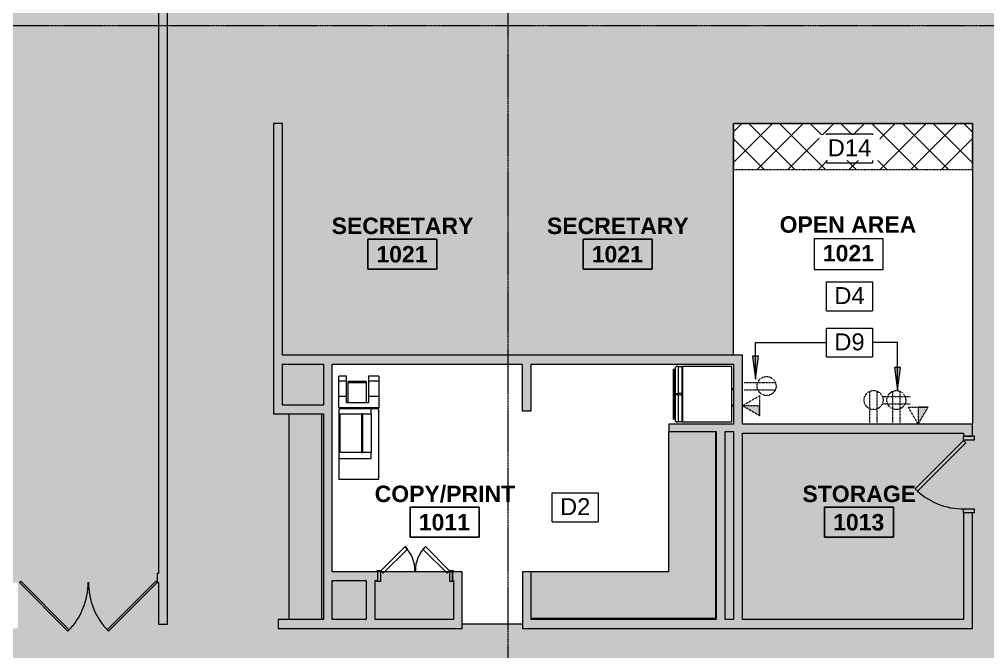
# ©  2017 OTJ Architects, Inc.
# Model space of a CAD drawing. Header units: inches. Extents: x -203 to 2791, y -968 to 768.
# Drawn here: x 1000 to 1505, y 68 to 398 of the extents above; entities that cross this region are included whole.
import ezdxf

# ---------------------------------------------------------------- set-up
doc = ezdxf.new("R2010")
doc.units = ezdxf.units.IN
doc.header["$MEASUREMENT"] = 0
doc.linetypes.add('Demolished', pattern=[0.1875, 0.125, -0.0625])
doc.linetypes.add('Grid Line 1_2_', pattern=[0.875, 0.5, -0.125, 0.125, -0.125])
for name, color, linetype, lineweight in [('A-ANNO-KEYN', 231, 'Continuous', 9), ('A-ANNO-NOTE', 131, 'Continuous', 13), ('A-AREA-IDEN', 2, 'Continuous', 9), ('A-DETL-GENF', 92, 'Continuous', 9), ('A-DETL-THIN', 151, 'Continuous', 9), ('A-DOOR', 31, 'Continuous', 13), ('A-DOOR-FRAM', 31, 'Continuous', 20), ('A-WALL', 113, 'Continuous', 13), ('A-WALL-PATT', 111, 'Continuous', 13), ('G-ANNO-TEXT', 231, 'Continuous', 9), ('I-WALL', 2, 'Continuous', 13), ('Q-CASE', 31, 'Continuous', 13), ('Q-SPCQ', 91, 'Continuous', 13), ('S-GRID', 1, 'Continuous', 9)]:
    doc.layers.add(name, color=color, linetype=linetype, lineweight=lineweight)
doc.styles.add('Arial', font='arial.ttf', dxfattribs={"height": 8.851796})
doc.styles.add('Swis721 Lt BT_B', font='', dxfattribs={"height": 8.583975})
doc.styles.get('Swis721 Lt BT_B').set_extended_font_data('Swis721 Lt BT', bold=True)

# ---------------------------------------------------------------- blocks, each defined once
blk = doc.blocks.new('Single Flush - OTJ_SOLIDFLUSH_ALUM-5493998-Level 10 Demo')
at = {"layer": 'A-DOOR', "color": 8, "lineweight": 20}
for p, q in [((-7.42, 27.64), (-8.65, 26.4)), ((-8.65, 26.4), (16.67, 1.08)), ((17.91, 2.31), (-7.42, 27.64)), ((16.67, 1.08), (17.91, 2.31))]:
    blk.add_line(p, q, dxfattribs=at)
at = {"layer": 'A-DOOR', "color": 55, "lineweight": 9}
blk.add_arc((17.91, 2.31), 35.81, 135, 180.5, dxfattribs=at)
at = {"layer": 'A-DOOR-FRAM', "color": 8}
for p, q in [((-20, -3.44), (-20, 2.31)), ((-20, 2.31), (-18, 2.31)), ((-18, -3.44), (-18, 2.31)), ((18, -3.44), (18, 2.31)), ((18, 2.31), (20, 2.31)), ((20, -3.44), (20, 2.31)), ((-20, -3.44), (-18, -3.44)), ((18, -3.44), (20, -3.44))]:
    blk.add_line(p, q, dxfattribs=at)
blk = doc.blocks.new('Double Flush - Int-F-WDMF-36_ x 84_-5495125-Level 10 Demo')
at = {"layer": 'A-DOOR', "color": 8, "lineweight": 20}
for p, q in [((-16.67, -1.58), (-17.91, -2.81)), ((-17.91, -2.81), (-5.31, -15.41)), ((-4.07, -14.17), (-16.67, -1.58)), ((4.07, -14.17), (16.67, -1.58)), ((17.91, -2.81), (5.31, -15.41)), ((16.67, -1.58), (17.91, -2.81)), ((-5.31, -15.41), (-4.07, -14.17)), ((5.31, -15.41), (4.07, -14.17))]:
    blk.add_line(p, q, dxfattribs=at)
at = {"layer": 'A-DOOR', "color": 55, "lineweight": 9}
for centre, start, end in [((-17.91, -2.81), 315, 0.5), ((17.91, -2.81), 179.5, 225)]:
    blk.add_arc(centre, 17.81, start, end, dxfattribs=at)
at = {"layer": 'A-DOOR-FRAM', "color": 8}
for p, q in [((-20, 2.81), (-20, 2.31)), ((-20, 2.81), (-18, 2.81)), ((-20, 2.31), (-19.5, 2.31)), ((-19.5, 2.31), (-19.5, -2.31)), ((-18, 2.81), (-18, -2.81)), ((18, 2.81), (18, -2.81)), ((18, 2.81), (20, 2.81)), ((19.5, 2.31), (19.5, -2.31)), ((19.5, 2.31), (20, 2.31)), ((20, 2.81), (20, 2.31)), ((-20, -2.81), (-20, -2.31)), ((-20, -2.31), (-19.5, -2.31)), ((-20, -2.81), (-18, -2.81)), ((18, -2.81), (20, -2.81)), ((19.5, -2.31), (20, -2.31)), ((20, -2.81), (20, -2.31))]:
    blk.add_line(p, q, dxfattribs=at)
blk = doc.blocks.new('Double Glass Door - Ext-GL2-GLDALF-72_ x 84_-4809481-Level 10 Demo')
at = {"layer": 'A-DOOR', "color": 8, "lineweight": 20}
for p, q in [((-35.91, 2.37), (-10.58, 27.7)), ((-9.88, 26.99), (-35.2, 1.67)), ((-10.58, 27.7), (-9.88, 26.99)), ((10.58, 27.7), (9.88, 26.99)), ((9.88, 26.99), (35.2, 1.67)), ((35.91, 2.37), (10.58, 27.7)), ((-35.2, 1.67), (-35.91, 2.37)), ((35.2, 1.67), (35.91, 2.37))]:
    blk.add_line(p, q, dxfattribs=at)
at = {"layer": 'A-DOOR', "color": 55, "lineweight": 9}
for centre, start, end in [((-35.91, 2.37), 359.5, 45), ((35.91, 2.37), 135, 180.5)]:
    blk.add_arc(centre, 35.81, start, end, dxfattribs=at)
blk = doc.blocks.new('C-Counter Top1 - 18_ DEPTH-4930956-Level 10 Demo')
at = {"layer": 'Q-CASE', "color": 55, "lineweight": 9}
for p, q in [((60.11, -0.75), (-47.26, -0.75)), ((-47.26, -18), (60.11, -18))]:
    blk.add_line(p, q, dxfattribs=at)
blk = doc.blocks.new('C-L SHAPE COUNTER TOP - C-L SHAPE COUNTER TOP-5523755-Level 10 Demo')
at = {"layer": 'Q-CASE', "color": 55, "lineweight": 9}
for p, q in [((0.5, 0.5), (0.5, 96.56)), ((25, 25), (25, 96.56)), ((98.25, 25), (25, 25)), ((98.25, 24.69), (98.25, 25)), ((98.25, 0.5), (0.5, 0.5))]:
    blk.add_line(p, q, dxfattribs=at)
blk = doc.blocks.new('A-Refrigerator - A-Refrigerator-5519611-Level 10 Demo')
at = {"layer": 'Q-SPCQ', "color": 55, "lineweight": 9}
for p, q in [((14.5, 13.75), (-14.5, 13.75)), ((-14.5, 13.75), (-14.5, -12)), ((-3.18, 14), (-3.18, 13.75)), ((-3.16, 14), (-3.18, 14)), ((-3.18, 14), (-2.18, 14)), ((-2.18, 14), (-2.2, 14)), ((-2.18, 13.75), (-2.18, 14)), ((5.38, 14), (5.38, 13.75)), ((5.4, 14), (5.38, 14)), ((5.38, 14), (6.38, 14)), ((6.38, 14), (6.36, 14)), ((6.38, 13.75), (6.38, 14)), ((14.5, -12), (14.5, 13.75)), ((-14.5, -12), (14.5, -12)), ((-0.36, -12.19), (-14.5, -12.19)), ((-14.5, -12.19), (-14.5, -12.25)), ((-14.5, -12.25), (-0.36, -12.25)), ((-14.5, -14), (-14.5, -12.25)), ((-0.36, -14), (-14.5, -14)), ((-14.5, -14), (-14.5, -15.21)), ((-0.36, -12.25), (-0.36, -12.19)), ((14.5, -12.19), (-0.36, -12.19)), ((-0.36, -12.25), (-0.36, -14)), ((-0.36, -15.75), (-0.36, -14)), ((0.39, -12.25), (14.5, -12.25)), ((0.39, -14), (0.39, -12.25)), ((14.5, -14), (0.39, -14)), ((0.39, -14), (0.39, -15.75)), ((13.89, -15.75), (14.5, -15.14)), ((14.5, -12.25), (14.5, -12.19)), ((14.5, -12.25), (14.5, -14)), ((14.5, -15.14), (14.5, -14)), ((-14.5, -15.21), (-13.96, -15.75)), ((-13.96, -15.75), (-0.36, -15.75)), ((-2.41, -16.13), (-13, -16.13)), ((-13, -16.88), (-13, -16.13)), ((-13, -16.88), (13, -16.88)), ((-11.19, -15.75), (-11.19, -16.13)), ((-11.19, -15.75), (-11.19, -16.5)), ((-10.81, -16.13), (-10.81, -15.75)), ((-10.81, -16.5), (-10.81, -15.75)), ((-2.42, -15.75), (-2.42, -16.18)), ((-2.42, -15.75), (-2.42, -16.18)), ((2.05, -16.13), (-2.05, -16.13)), ((-2.04, -16.2), (-2.04, -15.75)), ((-2.04, -16.2), (-2.04, -15.75)), ((-0.36, -15.75), (0.39, -15.75)), ((0.39, -15.75), (13.89, -15.75)), ((2.04, -15.75), (2.04, -16.2)), ((2.04, -15.75), (2.04, -16.2)), ((13, -16.13), (2.41, -16.13)), ((2.42, -16.18), (2.42, -15.75)), ((2.42, -16.18), (2.42, -15.75)), ((10.81, -15.75), (10.81, -16.13)), ((10.81, -15.75), (10.81, -16.5)), ((11.19, -16.13), (11.19, -15.75)), ((11.19, -16.5), (11.19, -15.75)), ((13, -16.13), (13, -16.88))]:
    blk.add_line(p, q, dxfattribs=at)
for centre, start, end in [((-2.25, -16.5), 90, 270), ((-2.25, -16.5), 270, 90), ((2.25, -16.5), 90, 270), ((2.25, -16.5), 270, 90)]:
    blk.add_arc(centre, 0.375, start, end, dxfattribs=at)
blk = doc.blocks.new('A-Copier-Floor - A-Copier-Floor-5454699-Level 10 Demo')
at = {"layer": 'Q-SPCQ', "color": 55, "lineweight": 9}
for p, q in [((-30.09, 9.53), (-27.49, 9.53)), ((-30.09, 9.53), (-30.09, 3.97)), ((-27.49, 9.53), (-19.49, 9.53)), ((-27.49, 9.53), (-27.49, 3.97)), ((-19.49, 9.53), (-13.49, 9.53)), ((-19.49, 9.53), (-19.49, 3.97)), ((-13.49, 9.53), (-13.49, -11.47)), ((-13.29, 7.53), (-13.29, 5.51)), ((-13.29, 7.53), (-13.1, 7.53)), ((-13.1, 5.51), (-13.29, 5.51)), ((23.61, 9.53), (-13.09, 9.53)), ((-13.09, 9.53), (-13.09, 5.51)), ((-10.52, 5.51), (-13.09, 5.51)), ((-13.09, 5.51), (-13.09, -11.47)), ((-10.52, -10.67), (-10.52, 5.51)), ((-10.52, 5.51), (9.82, 5.51)), ((12.91, 5.51), (9.82, 5.51)), ((9.82, 5.51), (9.82, -10.67)), ((12.91, -11.47), (12.91, 5.51)), ((23.61, -11.47), (23.61, 9.53)), ((-30.09, 3.97), (-27.49, 3.97)), ((-27.49, 3.97), (-19.49, 3.97)), ((-27.26, 2.84), (-26.84, 2.84)), ((-27.26, 2.84), (-27.26, -6.6)), ((-26.84, 2.84), (-16.13, 2.84)), ((-26.84, -6.6), (-26.84, 2.84)), ((-19.49, 3.97), (-16.13, 3.97)), ((-16.13, 3.97), (-16.13, -7.47)), ((9.82, 1.03), (-10.52, 1.03)), ((-10.52, 1.03), (-10.52, 0.4)), ((-10.52, 0.4), (9.82, 0.4)), ((9.82, 0.4), (9.82, 1.03)), ((-27.49, -7.47), (-30.09, -7.47)), ((-30.09, -7.47), (-30.09, -11.47)), ((-19.49, -7.47), (-27.49, -7.47)), ((-27.49, -7.47), (-27.49, -11.47)), ((-26.84, -6.6), (-27.26, -6.6)), ((-16.13, -6.6), (-26.84, -6.6)), ((-16.13, -7.47), (-19.49, -7.47)), ((-19.49, -7.47), (-19.49, -11.47)), ((-13.29, -8.47), (-13.29, -10.49)), ((-13.29, -8.47), (-13.1, -8.47)), ((-27.49, -11.47), (-30.09, -11.47)), ((-19.49, -11.47), (-27.49, -11.47)), ((-13.49, -11.47), (-19.49, -11.47)), ((-13.1, -10.49), (-13.29, -10.49)), ((-13.09, -11.47), (12.91, -11.47)), ((9.82, -10.67), (-10.52, -10.67)), ((12.91, -11.47), (23.61, -11.47))]:
    blk.add_line(p, q, dxfattribs=at)
blk = doc.blocks.new('Files with Millwork - 24_ Depth-5713285-Level 10 Demo')
at = {"layer": 'Q-CASE', "linetype": 'Demolished', "lineweight": 9}
h = blk.add_hatch(dxfattribs=at)
h.set_pattern_fill('FP_3', style=0, pattern_type=2)
h.set_pattern_definition([(225, (1449.784, 319.587), (8.01223, -8.01223), []), (315, (1449.784, 319.587), (8.01223, 8.01223), [])])
h.paths.add_polyline_path([(77.36, 0), (-47.26, 0), (-47.26, -24), (77.36, -24)], flags=0)
at = {"layer": 'Q-CASE', "color": 7, "linetype": 'Demolished', "lineweight": 9}
for p, q in [((77.36, 0), (-47.26, 0)), ((-47.26, 0), (-47.26, -24)), ((77.36, -24), (77.36, 0)), ((-47.26, -24), (77.36, -24))]:
    blk.add_line(p, q, dxfattribs=at)
blk = doc.blocks.new('Room Tag - Room Name and Number-3379422-Level 10 Demo')
at = {"layer": 'A-AREA-IDEN'}
for p, q in [((-0.1881, -0.1636), (-0.1881, -0.0018)), ((-0.1881, -0.0018), (0.1869, -0.0018)), ((0.1869, -0.0018), (-0.1881, -0.0018)), ((-0.1881, -0.0018), (-0.1881, -0.1636)), ((0.1869, -0.0018), (0.1869, -0.1636)), ((0.1869, -0.1636), (0.1869, -0.0018)), ((0.1869, -0.1636), (-0.1881, -0.1636)), ((-0.1881, -0.1636), (0.1869, -0.1636))]:
    blk.add_line(p, q, dxfattribs=at)
blk = doc.blocks.new('Keynote Tag - Keynote Number - Boxed-135510-Level 10 Demo')
at = {"layer": 'A-ANNO-KEYN'}
for p, q in [((-0.125, -0.0792), (-0.125, 0.0781)), ((-0.125, 0.0781), (0.125, 0.0781)), ((0.125, 0.0781), (0.125, -0.0792)), ((-0.125, -0.0792), (0.125, -0.0792))]:
    blk.add_line(p, q, dxfattribs=at)

msp = doc.modelspace()

# ---------------------------------------------------------------- hatches: boundary and pattern name
at = {"layer": 'A-ANNO-KEYN'}
for points in [[(1383.88, 210.19), (1385.46, 222.19), (1382.3, 222.19)], [(1457.92, 204.12), (1459.5, 216.12), (1456.34, 216.12)]]:
    msp.add_hatch(color=256, dxfattribs=at).paths.add_polyline_path(points, flags=0)
at = {"layer": 'A-ANNO-NOTE', "linetype": 'Demolished', "lineweight": 9}
for points in [[(1385.98, 191.12), (1385.98, 196.27), (1377.05, 196.27)], [(1468.73, 186.59), (1473.89, 195.52), (1468.73, 195.52), (1468.73, 188.62)]]:
    msp.add_hatch(color=7, dxfattribs=at).paths.add_polyline_path(points, flags=0)
at = {"layer": 'A-DETL-GENF'}
h = msp.add_hatch(color=9, dxfattribs=at)
h.paths.add_polyline_path([(131.76, -847.99), (290.55, -780.58), (225.58, -627.57), (209.01, -634.6), (202.64, -619.58), (206.9, -617.78), (211.46, -628.54), (296.14, -592.58), (297.95, -596.84), (229.84, -625.76), (294.8, -778.77), (401.29, -733.56), (336.32, -580.55), (334.77, -581.21), (332.96, -576.95), (428.69, -536.31), (430.5, -540.56), (340.58, -578.74), (405.55, -731.76), (515.31, -685.15), (511.69, -685.15), (511.69, -619.4), (491.89, -619.4), (491.89, -612.4), (492.01, -612.4), (492.01, -532.94), (471.73, -532.94), (471.73, -523.06), (467.32, -524.93), (465.51, -520.68), (471.73, -518.03), (471.73, -508.94), (495.73, -508.94), (495.73, -510.53), (499.51, -510.53), (499.51, -516.53), (499.01, -516.53), (499.01, -612.4), (658.19, -612.4), (718.26, -586.9), (718.26, -516.53), (539.51, -516.53), (539.51, -510.53), (555.67, -510.53), (555.67, -394.75), (560.67, -394.75), (560.67, -437.31), (560.17, -437.31), (560.17, -441.94), (560.67, -441.94), (560.67, -498.09), (619.48, -498.09), (619.48, -477.94), (626.48, -477.94), (626.48, -500.46), (758.11, -500.46), (758.07, -433.94), (754.23, -433.94), (754.23, -433.44), (758.11, -433.44), (758.11, -376.94), (697.48, -376.94), (697.48, -433.44), (721.73, -433.44), (721.73, -433.94), (693.48, -433.94), (693.48, -433.44), (696.98, -433.43), (696.98, -376.94), (661.48, -376.94), (661.48, -433.44), (660.98, -433.44), (660.98, -376.94), (625.46, -376.94), (625.46, -433.44), (624.19, -433.44), (624.19, -433.94), (625.46, -433.94), (625.46, -441.94), (600.17, -441.94), (600.17, -437.31), (620.83, -437.31), (620.83, -304.37), (601.17, -304.37), (601.17, -299.75), (634.61, -299.75), (634.61, -356.95), (665.48, -356.95), (665.48, -344.95), (665.98, -344.95), (665.98, -356.95), (696.98, -356.95), (696.98, -299.95), (699.23, -299.95), (699.23, -300.45), (697.48, -300.45), (697.48, -356.95), (733.48, -356.95), (733.48, -300.45), (731.73, -300.45), (731.73, -299.95), (757.71, -299.95), (757.71, -300.45), (733.98, -300.45), (733.98, -356.95), (794.21, -356.95), (794.21, -300.45), (790.21, -300.45), (790.21, -299.95), (794.21, -299.95), (794.21, -230.99), (634.98, -230.99), (634.98, -254.99), (560.67, -254.98), (560.67, -299.75), (561.17, -299.75), (561.17, -304.37), (560.67, -304.37), (560.67, -346.75), (555.67, -346.75), (555.67, -249.98), (575.84, -249.98), (575.84, -200.84), (587.09, -200.84), (587.09, -243.74), (630.36, -243.74), (630.36, -224.99), (674.86, -224.99), (674.86, -160.84), (555.74, -160.84), (555.74, 0.66), (596.73, 0.66), (596.73, -16.34), (638.73, -16.34), (638.73, 0.66), (700.73, 0.66), (700.73, -16.34), (742.73, -16.34), (742.73, 0.66), (804.73, 0.66), (804.73, -16.34), (846.73, -16.34), (846.73, 0.66), (908.73, 0.66), (908.73, -16.34), (950.73, -16.34), (950.73, 0.66), (993.73, 0.66), (993.73, -121.74), (988.73, -121.74), (988.73, -121.34), (980.11, -121.34), (980.11, -122.59), (769.74, -122.59), (769.74, -217.72), (962.61, -217.72), (962.61, -199.94), (988.73, -199.94), (988.73, -161.74), (993.73, -161.74), (993.73, -227.33), (967.61, -227.33), (967.61, -227.44), (962.61, -227.44), (962.61, -224.72), (800.21, -224.72), (800.21, -303.86), (962.61, -303.86), (962.61, -267.44), (967.61, -267.44), (967.61, -426.91), (1012.73, -426.91), (1012.73, -431.54), (967.61, -431.54), (967.61, -457.44), (946.48, -457.44), (946.48, -308.86), (800.21, -308.86), (800.21, -362.95), (764.11, -362.95), (764.11, -516.53), (744.73, -516.53), (744.73, -520.1), (942.73, -520.1), (942.73, -524.65), (1492.42, -524.65), (1492.42, -327.97), (1377.05, -327.97), (1377.05, -349.65), (1369.05, -349.65), (1369.05, -82.65), (1372.42, -82.65), (1372.42, -36.97), (1360.73, -36.97), (1360.73, -32.34), (1369.05, -32.34), (1369.05, 0.66), (1497.05, 0.66), (1497.05, -165.97), (1377.05, -165.97), (1377.05, -323.34), (1497.05, -323.34), (1497.05, -372.91), (1498.73, -372.91), (1498.73, -377.54), (1497.05, -377.54), (1497.05, -524.65), (1723.69, -524.65), (1723.69, -257.17), (1557.05, -257.17), (1557.05, -261.86), (1552.42, -261.86), (1552.42, -247.86), (1557.05, -247.86), (1557.05, -252.54), (1723.69, -252.54), (1723.69, -137.33), (1557.05, -137.33), (1557.05, -207.86), (1552.42, -207.86), (1552.42, -70.86), (1557.05, -70.86), (1557.05, -132.71), (1723.69, -132.71), (1723.69, -17.58), (1582.73, -17.58), (1582.73, -29.34), (1557.05, -29.34), (1557.05, -30.86), (1552.42, -30.86), (1552.42, 61.14), (1557.05, 61.14), (1557.05, -1.34), (1582.73, -1.34), (1582.73, -12.96), (1723.69, -12.96), (1723.69, 102.67), (1557.05, 102.67), (1557.05, 101.14), (1552.42, 101.14), (1552.42, 109.14), (1557.05, 109.14), (1557.05, 107.29), (1723.69, 107.29), (1723.69, 222.67), (1557.05, 222.67), (1557.05, 149.14), (1552.42, 149.14), (1552.42, 228.98), (1557.05, 228.98), (1557.05, 227.29), (1723.69, 227.29), (1723.69, 284.95), (1723.3, 284.95), (1723.3, 338.96), (1557.05, 338.96), (1557.05, 268.98), (1552.42, 268.98), (1552.42, 343.59), (1723.3, 343.59), (1723.3, 351.59), (1732.42, 351.59), (1732.42, 355.59), (1737.05, 355.59), (1737.05, 351.59), (1910.23, 351.59), (1910.23, 580.43), (1737.05, 580.43), (1737.05, 395.59), (1732.42, 395.59), (1732.42, 418.96), (1666.05, 418.96), (1666.05, 402.34), (1598.73, 402.34), (1598.73, 406.96), (1661.42, 406.96), (1661.42, 423.59), (1732.42, 423.59), (1732.42, 580.43), (1377.05, 580.43), (1377.05, 406.96), (1378.73, 406.96), (1378.73, 402.34), (1298.73, 402.34), (1298.73, 406.96), (1372.42, 406.96), (1372.42, 580.43), (1077.05, 580.43), (1077.05, 406.96), (1210.73, 406.96), (1210.73, 402.34), (1077.05, 402.34), (1077.05, 82.27), (1072.42, 82.27), (1072.42, 103.96), (1071.73, 103.96), (1071.73, 108.59), (1072.42, 108.59), (1072.42, 580.43), (777.05, 580.43), (777.05, 558.51), (772.42, 558.51), (772.42, 580.43), (417.05, 580.43), (417.05, 406.96), (418.71, 406.96), (418.71, 402.34), (410.71, 402.34), (410.71, 406.96), (412.42, 406.96), (412.42, 580.43), (237.05, 580.43), (237.05, 577.15), (246.73, 577.15), (246.73, 553.15), (237.05, 553.15), (237.05, 406.96), (238.73, 406.96), (238.73, 402.34), (230.73, 402.34), (230.73, 406.96), (232.42, 406.96), (232.42, 553.15), (222.73, 553.15), (222.73, 577.15), (232.42, 577.15), (232.42, 580.43), (-120.35, 580.43), (-120.35, 406.96), (52.42, 406.96), (52.42, 423.59), (59.67, 423.59), (59.67, 418.96), (57.05, 418.96), (57.05, 328.65), (52.42, 328.65), (52.42, 402.34), (-120.35, 402.34), (-120.35, 286.96), (52.42, 286.96), (52.42, 288.65), (57.05, 288.65), (57.05, 280.65), (52.42, 280.65), (52.42, 282.34), (-120.35, 282.34), (-120.35, 166.96), (52.42, 166.96), (52.42, 240.65), (57.05, 240.65), (57.05, 160.65), (52.42, 160.65), (52.42, 162.34), (-120.35, 162.34), (-120.35, 0.55), (-80.76, 0.55), (-80.76, -13.04), (52.42, -13.04), (52.42, 120.65), (57.05, 120.65), (57.05, -19.35), (52.42, -19.35), (52.42, -17.66), (-80.76, -17.66), (-80.76, -30.95), (-120.35, -30.95), (-120.35, -193.04), (52.42, -193.04), (52.42, -59.35), (57.05, -59.35), (57.05, -218.77), (71.25, -252.22), (66.99, -254.03), (52.42, -219.71), (52.42, -197.66), (-120.35, -197.66), (-120.35, -254.17), (-75.11, -360.73), (83.67, -293.32), (82.62, -290.84), (86.88, -289.04), (141.98, -418.82), (137.73, -420.63), (85.48, -297.58), (-73.3, -364.99), (-4.77, -526.42), (-2.44, -525.43), (-6.07, -516.89), (16.02, -507.51), (19.65, -516.05), (154.02, -459), (153.36, -457.45), (157.61, -455.64), (160.74, -463.01), (156.48, -464.81), (155.82, -463.26), (21.46, -520.31), (25.4, -529.6), (3.31, -538.98), (-0.64, -529.69), (-2.96, -530.67), (42.33, -637.33), (201.11, -569.92), (172.12, -501.63), (176.37, -499.83), (207.17, -572.37), (190.6, -579.41), (191.26, -580.96), (187.01, -582.77), (186.35, -581.21), (44.13, -641.59), (116.41, -811.83)], flags=0)
h.paths.add_polyline_path([(225.76, -805.76), (216.38, -783.67), (238.47, -774.29), (247.85, -796.38), (237.61, -800.73)], flags=0)
h.paths.add_polyline_path([(446.67, -711.97), (437.29, -689.88), (459.38, -680.5), (468.76, -702.59), (455.33, -708.29)], flags=0)
h.paths.add_polyline_path([(516.31, -684.73), (892.28, -525.1), (744.73, -525.1), (744.73, -532.94), (725.26, -532.94), (725.26, -561.42), (744.73, -561.42), (744.73, -585.42), (725.26, -585.42), (725.26, -591.53), (659.62, -619.4), (590.81, -619.4), (590.81, -647.06), (516.73, -647.06), (516.73, -643.56), (587.31, -643.56), (587.31, -619.4), (516.31, -619.4), (516.31, -647.06)], flags=0)
h.paths.add_polyline_path([(263.4, -548.5), (261.59, -544.24), (291.35, -531.61), (277.14, -498.12), (247.38, -510.76), (245.57, -506.5), (352.39, -461.15), (223.1, -156.63), (116.41, -202.13), (114, -196.45), (114, -31.65), (108.25, -31.65), (108.25, 0.75), (112.87, 0.75), (112.87, -27.03), (206.42, -27.03), (206.42, 0.59), (264.73, 0.59), (264.73, -4.04), (263.05, -4.04), (263.05, -31.65), (237.61, -31.65), (237.61, -149.24), (370.42, -149.24), (370.42, -4.04), (304.73, -4.04), (304.73, 0.59), (498.05, 0.59), (498.05, -98.13), (493.42, -98.13), (493.42, -4.04), (375.05, -4.04), (375.05, -149.24), (493.42, -149.24), (493.42, -138.13), (498.05, -138.13), (498.05, -157.13), (493.42, -157.13), (493.42, -153.87), (432.05, -153.87), (432.05, -196.81), (493.42, -196.81), (493.42, -196.13), (498.05, -196.13), (498.05, -296.13), (493.42, -296.13), (493.42, -229.44), (466.42, -229.44), (466.42, -201.44), (306.4, -201.44), (306.4, -153.87), (237.61, -153.87), (237.61, -178.97), (305.05, -337.81), (493.42, -337.81), (493.42, -336.13), (498.05, -336.13), (498.05, -448.88), (416.5, -483.5), (414.7, -479.24), (493.42, -445.81), (493.42, -342.44), (307.01, -342.44), (372.67, -497.08), (377.88, -494.87), (379.69, -499.13), (370.22, -503.15), (358.5, -475.53), (285.69, -506.44), (297.42, -534.06), (275.02, -543.57)], flags=0)
h.paths.add_polyline_path([(259.11, -532.49), (249.74, -510.4), (271.84, -501.05), (281.21, -523.11), (261.59, -531.44)], flags=0)
h.paths.add_polyline_path([(1557.05, -523.31), (1542.73, -523.31), (1542.73, -499.31), (1566.73, -499.31), (1566.73, -523.31)], flags=0)
h.paths.add_polyline_path([(1242.73, -523.31), (1242.73, -499.31), (1266.73, -499.31), (1266.73, -523.31), (1243.36, -523.31)], flags=0)
h.paths.add_polyline_path([(963.23, -523.31), (943.94, -523.31), (943.94, -499.31), (967.94, -499.31), (967.94, -523.31), (963.74, -523.31)], flags=0)
h.paths.add_polyline_path([(744.73, -510.53), (758.11, -510.53), (758.11, -505.09), (560.67, -505.09), (560.67, -510.53), (720.73, -510.53), (720.73, -508.94), (744.73, -508.94)], flags=0)
h.paths.add_polyline_path([(283.88, -502.19), (356.69, -471.28), (354.2, -465.41), (281.39, -496.32), (282.16, -498.12)], flags=0)
h.paths.add_polyline_path([(951.48, -452.44), (962.61, -452.44), (962.61, -308.86), (951.48, -308.86), (951.48, -445.65)], flags=0)
h.paths.add_polyline_path([(1054.42, -445.65), (1054.42, -431.54), (1052.73, -431.54), (1052.73, -426.91), (1054.42, -426.91), (1054.42, 0.66), (1107.05, 0.66), (1107.05, -3.97), (1104.86, -3.97), (1104.86, -32.34), (1224.24, -32.34), (1224.24, -3.97), (1222.05, -3.97), (1222.05, 0.66), (1280.86, 0.66), (1280.86, -32.34), (1320.73, -32.34), (1320.73, -36.97), (1059.05, -36.97), (1059.05, -445.65)], flags=0)
h.paths.add_polyline_path([(656.69, -433.94), (656.69, -433.44), (660.98, -433.44), (660.98, -433.94)], flags=0)
h.paths.add_polyline_path([(1723.3, -377.54), (1538.73, -377.54), (1538.73, -372.91), (1552.42, -372.91), (1552.42, -301.86), (1557.05, -301.86), (1557.05, -372.91), (1723.3, -372.91)], flags=0)
h.paths.add_polyline_path([(697.48, -370.94), (758.11, -370.94), (758.11, -362.95), (625.46, -362.95), (625.46, -370.94), (696.98, -370.94)], flags=0)
h.paths.add_polyline_path([(631.11, -356.95), (631.11, -304.37), (625.46, -304.37), (625.46, -356.95), (626.43, -356.95)], flags=0)
h.paths.add_polyline_path([(794.21, -224.99), (794.21, -224.72), (769.74, -224.72), (769.74, -224.99)], flags=0)
h.paths.add_polyline_path([(739.47, -224.99), (766.24, -224.99), (766.24, -205.94), (679.48, -205.94), (679.48, -224.99), (722.34, -224.99)], flags=0)
h.paths.add_polyline_path([(471.05, -224.81), (471.73, -224.81), (471.73, -201.44), (471.05, -201.44), (471.05, -201.99)], flags=0)
h.paths.add_polyline_path([(968.13, -222.33), (968.13, -204.94), (967.61, -204.94), (967.61, -222.33)], flags=0)
h.paths.add_polyline_path([(680.61, -201.31), (766.24, -201.31), (766.24, -119.34), (679.48, -119.34), (679.48, -201.31)], flags=0)
h.paths.add_polyline_path([(370.42, -196.81), (427.42, -196.81), (427.42, -153.87), (311.03, -153.87), (311.03, -196.81), (352.39, -196.81)], flags=0)
h.paths.add_polyline_path([(232.98, -168.07), (232.98, -157.44), (229.16, -159.07)], flags=0)
h.paths.add_polyline_path([(584.66, -146.84), (668.23, -146.84), (668.23, -111.34), (771.73, -111.34), (771.73, -24.34), (569.74, -24.34), (569.74, -146.84)], flags=0)
h.paths.add_polyline_path([(893.34, -111.34), (979.73, -111.34), (979.73, -24.34), (776.36, -24.34), (776.36, -111.34), (846.73, -111.34)], flags=0)
h.paths.add_polyline_path([(1100.24, -32.34), (1100.24, -3.97), (1059.05, -3.97), (1059.05, -32.34), (1091.44, -32.34)], flags=0)
h.paths.add_polyline_path([(1228.86, -32.34), (1276.24, -32.34), (1276.24, -3.97), (1268.73, -3.97), (1268.73, -29.34), (1240.73, -29.34), (1240.73, -3.97), (1228.86, -3.97), (1228.86, -29.34)], flags=0)
h.paths.add_polyline_path([(-120.35, -27.45), (-84.26, -27.45), (-84.26, -27.34), (-117.75, -27.34), (-117.75, -17.66), (-120.35, -17.66), (-120.35, -27.34)], flags=0)
h.paths.add_polyline_path([(258.42, -27.03), (258.42, -4.04), (248.73, -4.04), (248.73, -27.03)], flags=0)
h.paths.add_polyline_path([(211.05, -27.03), (220.73, -27.03), (220.73, -4.04), (211.05, -4.04), (211.05, -19.35)], flags=0)
h.paths.add_polyline_path([(-117.75, -13.04), (-117.75, -2.95), (-120.35, -2.95), (-120.35, -13.04)], flags=0)
h.paths.add_polyline_path([(802.42, 78.27), (802.42, 94.02), (777.05, 94.02), (777.05, 82.27), (772.42, 82.27), (772.42, 107.15), (726.05, 107.15), (726.05, 111.77), (725.8, 111.77), (725.8, 294.15), (726.05, 294.15), (726.05, 307.59), (772.42, 307.59), (772.42, 518.51), (777.05, 518.51), (777.05, 94.52), (802.42, 94.52), (802.42, 108.59), (807.05, 108.59), (807.05, 84.59), (994.42, 84.59), (994.42, 108.59), (999.73, 108.59), (999.73, 103.96), (999.05, 103.96), (999.05, 79.96), (807.05, 79.96), (807.05, 78.27)], flags=0)
h.paths.add_polyline_path([(1226.24, 79.96), (1134.73, 79.96), (1134.73, 84.59), (1158.42, 84.59), (1158.42, 191.96), (1132.42, 191.96), (1132.42, 343.59), (1137.05, 343.59), (1137.05, 222.59), (1372.42, 222.59), (1372.42, 343.59), (1497.05, 343.59), (1497.05, 180.27), (1492.42, 180.27), (1492.42, 181.96), (1377.05, 181.96), (1377.05, 84.59), (1492.42, 84.59), (1492.42, 140.27), (1497.05, 140.27), (1497.05, 79.96), (1262.24, 79.96), (1262.24, 82.27), (1230.86, 82.27), (1230.86, 79.96), (1230.05, 79.96)], flags=0)
h.paths.add_polyline_path([(237.05, 79.96), (108.25, 79.96), (108.25, 140.27), (112.87, 140.27), (112.87, 84.59), (232.42, 84.59), (232.42, 181.96), (112.87, 181.96), (112.87, 180.27), (108.25, 180.27), (108.25, 186.59), (232.42, 186.59), (232.42, 338.96), (108.25, 338.96), (108.25, 343.59), (237.05, 343.59), (237.05, 240.59), (374.42, 240.59), (374.42, 343.59), (583.05, 343.59), (583.05, 233.77), (578.42, 233.77), (578.42, 235.96), (561.05, 235.96), (561.05, 84.59), (578.42, 84.59), (578.42, 86.77), (583.05, 86.77), (583.05, 79.96), (430.42, 79.96), (430.42, 139.96), (363.05, 139.96), (363.05, 79.96), (237.61, 79.96)], flags=0)
h.paths.add_polyline_path([(1363.42, 84.59), (1363.42, 182.84), (1338.42, 182.84), (1338.42, 109.59), (1266.86, 109.59), (1266.86, 84.59), (1362.92, 84.59)], flags=0)
h.paths.add_polyline_path([(1372.42, 84.59), (1372.42, 182.84), (1368.05, 182.84), (1368.05, 84.59)], flags=0)
h.paths.add_polyline_path([(1226.24, 84.59), (1226.24, 104.96), (1225.8, 104.96), (1225.8, 109.59), (1186.8, 109.59), (1186.8, 104.96), (1185.36, 104.96), (1185.36, 84.59), (1224.37, 84.59)], flags=0)
h.paths.add_polyline_path([(1163.05, 84.59), (1180.74, 84.59), (1180.74, 104.96), (1163.05, 104.96), (1163.05, 86.39)], flags=0)
h.paths.add_polyline_path([(503.17, 84.59), (556.42, 84.59), (556.42, 131.42), (558.54, 131.42), (558.55, 158.52), (556.42, 158.52), (556.42, 235.96), (531.42, 235.96), (531.42, 109.59), (435.05, 109.59), (435.05, 84.59)], flags=0)
h.paths.add_polyline_path([(352.43, 84.59), (358.42, 84.59), (358.42, 109.59), (262.05, 109.59), (262.05, 194.95), (237.05, 194.95), (237.05, 84.59), (340.22, 84.59)], flags=0)
h.paths.add_polyline_path([(653.36, 107.15), (648.73, 107.15), (648.73, 294.15), (665.3, 294.15), (665.3, 289.52), (667.05, 289.52), (667.05, 107.15), (656.94, 107.15)], flags=0)
h.paths.add_polyline_path([(769.11, 111.77), (769.11, 289.52), (730.67, 289.52), (730.67, 111.77), (739.47, 111.77)], flags=0)
h.paths.add_polyline_path([(656.94, 111.77), (661.8, 111.77), (661.8, 135.77), (662.42, 135.77), (662.42, 289.52), (653.36, 289.52), (653.36, 111.77)], flags=0)
h.paths.add_polyline_path([(558.07, 132.3), (558.07, 132.3), (558.07, 132.37)], flags=0)
h.paths.add_polyline_path([(535.87, 141.08), (535.87, 141.08), (536.27, 141.08)], flags=0)
h.paths.add_polyline_path([(535.64, 141.12), (535.64, 141.13), (535.64, 142.26)], flags=0)
h.paths.add_polyline_path([(557.48, 143.08), (557.48, 143.08), (557.48, 147.08)], flags=0)
h.paths.add_polyline_path([(557.48, 142.95), (557.48, 142.95), (557.48, 143)], flags=0)
h.paths.add_polyline_path([(557.48, 142.9), (557.48, 142.9), (557.48, 142.95)], flags=0)
h.paths.add_polyline_path([(557.48, 142.57), (557.48, 142.57), (557.48, 142.67)], flags=0)
h.paths.add_polyline_path([(555.53, 143.99), (555.53, 143.99), (555.53, 144.13)], flags=0)
h.paths.add_polyline_path([(384.73, 144.59), (384.73, 235.96), (360.73, 235.96), (360.73, 144.59)], flags=0)
h.paths.add_polyline_path([(394.42, 144.59), (394.42, 235.96), (389.36, 235.96), (389.36, 144.59), (391.13, 144.59)], flags=0)
h.paths.add_polyline_path([(1137.05, 196.59), (1158.42, 196.59), (1158.42, 217.96), (1137.05, 217.96)], flags=0)
h.paths.add_polyline_path([(769.11, 294.15), (772.42, 294.15), (772.42, 302.96), (730.67, 302.96), (730.67, 294.15), (739.47, 294.15)], flags=0)
h.paths.add_polyline_path([(1513.57, 402.34), (1418.73, 402.34), (1418.73, 406.96), (1552.42, 406.96), (1552.42, 548.65), (1557.05, 548.65), (1557.05, 406.96), (1558.73, 406.96), (1558.73, 402.34), (1552.42, 402.34)], flags=0)
h.paths.add_polyline_path([(1258.73, 402.34), (1250.73, 402.34), (1250.73, 406.96), (1252.42, 406.96), (1252.42, 548.65), (1257.05, 548.65), (1257.05, 406.96), (1258.73, 406.96)], flags=0)
h.paths.add_polyline_path([(612.05, 402.34), (458.71, 402.34), (458.71, 406.96), (607.42, 406.96), (607.42, 548.65), (612.05, 548.65), (612.05, 406.96), (623.67, 406.96), (623.67, 402.34)], flags=0)
h.paths.add_polyline_path([(370.71, 402.34), (278.73, 402.34), (278.73, 406.96), (370.71, 406.96)], flags=0)
h.paths.add_polyline_path([(105.98, 402.34), (101.36, 402.34), (101.36, 418.96), (99.67, 418.96), (99.67, 423.59), (101.36, 423.59), (101.36, 548.65), (105.98, 548.65), (105.98, 406.96), (190.73, 406.96), (190.73, 402.34), (108.25, 402.34)], flags=0)
h.paths.add_polyline_path([(942.73, 407.78), (942.73, 577.15), (966.73, 577.15), (966.73, 553.15), (942.73, 553.15)], flags=0)
h.paths.add_polyline_path([(1242.73, 461.31), (1242.73, 577.15), (1266.73, 577.15), (1266.73, 553.15), (1242.73, 553.15)], flags=0)
h.paths.add_polyline_path([(1542.73, 514.85), (1542.73, 577.15), (1566.73, 577.15), (1566.73, 553.15), (1542.73, 553.15)], flags=0)
h.paths.add_polyline_path([(607.42, 553.15), (596.73, 553.15), (596.73, 577.15), (620.73, 577.15), (620.73, 553.15), (612.05, 553.15)], flags=0)
h.paths.add_polyline_path([(-15.27, 553.15), (-39.27, 553.15), (-39.27, 577.15), (-15.27, 577.15)], flags=0)
at = {"layer": 'A-WALL-PATT', "lineweight": 9}
for points in [[(1077.05, 82.27), (1077.05, 580.51), (1072.42, 580.51), (1072.42, 82.27)], [(1132.42, 191.96), (1137.05, 191.96), (1137.05, 343.59), (1132.42, 343.59), (1132.42, 244)], [(1203.93, 217.96), (1377.05, 217.96), (1377.05, 222.59), (1137.05, 222.59), (1137.05, 217.96), (1165.23, 217.96)], [(1163.05, 84.59), (1163.05, 217.96), (1158.42, 217.96), (1158.42, 84.59)], [(1266.73, 193.59), (1266.73, 217.96), (1262.11, 217.96), (1262.11, 193.59)], [(1372.42, 84.59), (1377.05, 84.59), (1377.05, 217.96), (1372.42, 217.96), (1372.42, 84.77)], [(1140.42, 191.96), (1158.42, 191.96), (1158.42, 196.59), (1137.05, 196.59), (1137.05, 191.96)], [(1371.48, 182.84), (1372.42, 182.84), (1372.42, 186.59), (1338.73, 186.59), (1338.73, 182.84), (1368.05, 182.84)], [(1368.05, 84.59), (1368.05, 182.84), (1363.42, 182.84), (1363.42, 84.59)], [(1377.05, 181.96), (1497.05, 181.96), (1497.05, 186.59), (1377.05, 186.59), (1377.05, 182.84)], [(1226.24, 79.96), (1230.86, 79.96), (1230.86, 109.59), (1226.24, 109.59), (1226.24, 84.59)], [(1266.86, 84.59), (1266.86, 109.59), (1262.24, 109.59), (1262.24, 84.59)], [(1185.36, 84.59), (1185.36, 104.96), (1180.74, 104.96), (1180.74, 84.59)], [(1226.24, 79.96), (1226.24, 84.59), (1134.73, 84.59), (1134.73, 79.96), (1203.93, 79.96)], [(1358.75, 79.96), (1492.42, 79.96), (1492.42, 84.59), (1262.24, 84.56), (1262.24, 79.96), (1338.42, 79.96)]]:
    msp.add_hatch(color=7, dxfattribs=at).paths.add_polyline_path(points, flags=0)
h = msp.add_hatch(color=7, dxfattribs=at)
h.paths.add_polyline_path([(1497.05, 79.96), (1497.05, 140.27), (1492.42, 140.27), (1492.42, 79.96)], flags=0)
h.paths.add_polyline_path([(1492.42, 180.27), (1497.05, 180.27), (1497.05, 181.96), (1492.42, 181.96)], flags=0)
h = msp.add_hatch(color=7, dxfattribs=at)
h.paths.add_polyline_path([(1072.42, 103.96), (1072.42, 108.59), (1071.73, 108.59), (1071.73, 103.96), (1072.35, 103.96)], flags=0)
h.paths.add_polyline_path([(994.42, 103.96), (999.73, 103.96), (999.73, 108.59), (994.42, 108.59)], flags=0)
h = msp.add_hatch(color=7, dxfattribs=at)
h.paths.add_polyline_path([(1225.8, 104.96), (1226.24, 104.96), (1226.24, 109.59), (1225.8, 109.59)], flags=0)
h.paths.add_polyline_path([(1163.05, 104.96), (1186.8, 104.96), (1186.8, 109.59), (1163.05, 109.59)], flags=0)

# ---------------------------------------------------------------- linework, layer by layer
at = {"layer": 'A-ANNO-KEYN'}
for p, q in [((1383.88, 210.19), (1383.88, 229.25)), ((1457.92, 229.25), (1444.92, 229.25)), ((1457.92, 204.12), (1457.92, 229.25)), ((1385.46, 222.19), (1382.3, 222.19)), ((1382.3, 222.19), (1383.88, 210.19)), ((1383.88, 210.19), (1385.46, 222.19)), ((1459.5, 216.12), (1456.34, 216.12)), ((1456.34, 216.12), (1457.92, 204.12)), ((1457.92, 204.12), (1459.5, 216.12))]:
    msp.add_line(p, q, dxfattribs=at)
at = {"layer": 'A-ANNO-NOTE', "color": 7, "linetype": 'Demolished', "lineweight": 9}
for p, q in [((1377.7, 208.45), (1394.23, 208.45)), ((1377.7, 204.62), (1394.23, 204.62)), ((1443.56, 187.24), (1443.56, 203.77)), ((1447.39, 187.24), (1447.39, 203.77)), ((1455.43, 187.24), (1455.43, 203.77)), ((1459.27, 187.24), (1459.27, 203.77)), ((1377.05, 196.27), (1385.98, 201.43)), ((1385.98, 201.43), (1385.98, 191.12)), ((1450.18, 201.12), (1464.52, 201.12)), ((1450.18, 197.29), (1464.52, 197.29)), ((1377.05, 196.27), (1385.98, 191.12)), ((1385.98, 196.27), (1377.05, 196.27)), ((1377.05, 196.27), (1385.98, 191.12)), ((1385.98, 191.12), (1385.98, 196.27)), ((1468.73, 186.59), (1463.58, 195.52)), ((1463.58, 195.52), (1473.89, 195.52)), ((1468.73, 186.59), (1473.89, 195.52)), ((1473.89, 195.52), (1468.73, 195.52)), ((1468.73, 195.52), (1468.73, 186.59)), ((1468.73, 186.59), (1473.89, 195.52))]:
    msp.add_line(p, q, dxfattribs=at)
for centre in [(1389.66, 206.53), (1445.48, 199.2), (1457.35, 199.2)]:
    msp.add_circle(centre, 4.95, dxfattribs=at)
at = {"layer": 'A-DETL-THIN'}
for p, q in [((1372.42, 222.59), (1372.42, 343.59)), ((1372.42, 343.59), (1497.05, 343.59)), ((1497.05, 343.59), (1497.05, 186.59)), ((1450.47, 283.31), (1414.47, 283.31)), ((1414.47, 283.31), (1414.47, 267.31)), ((1450.47, 267.31), (1450.47, 283.31)), ((1414.47, 267.31), (1450.47, 267.31)), ((1338.73, 182.84), (1338.42, 182.84)), ((1338.42, 182.84), (1338.42, 109.59)), ((1225.8, 109.59), (1186.8, 109.59)), ((1338.42, 109.59), (1266.86, 109.59)), ((1262.24, 82.27), (1230.86, 82.27))]:
    msp.add_line(p, q, dxfattribs=at)
at = {"layer": 'A-WALL', "color": 8, "lineweight": 20}
for p, q in [((1072.42, 580.51), (1072.42, 108.59)), ((1077.05, 82.27), (1077.05, 402.34)), ((1132.42, 343.59), (1132.42, 191.96)), ((1137.05, 343.59), (1132.42, 343.59)), ((1137.05, 222.59), (1137.05, 343.59)), ((1377.05, 222.59), (1137.05, 222.59)), ((1377.05, 186.59), (1377.05, 222.59)), ((1137.05, 217.96), (1158.42, 217.96)), ((1137.05, 196.59), (1137.05, 217.96)), ((1158.42, 217.96), (1158.42, 196.59)), ((1163.05, 217.96), (1262.11, 217.96)), ((1163.05, 109.59), (1163.05, 217.96)), ((1262.11, 217.96), (1262.11, 193.59)), ((1266.73, 217.96), (1372.42, 217.96)), ((1266.73, 193.59), (1266.73, 217.96)), ((1372.42, 217.96), (1372.42, 186.59)), ((1158.42, 196.59), (1137.05, 196.59)), ((1262.11, 193.59), (1266.73, 193.59)), ((1132.42, 191.96), (1158.42, 191.96)), ((1158.42, 191.96), (1158.42, 84.59)), ((1363.42, 182.84), (1363.42, 84.59)), ((1368.05, 84.59), (1368.05, 182.84)), ((1372.42, 182.84), (1372.42, 84.59)), ((1497.05, 186.59), (1377.05, 186.59)), ((1377.05, 181.96), (1492.42, 181.96)), ((1377.05, 84.59), (1377.05, 181.96)), ((1492.42, 181.96), (1492.42, 180.27)), ((1497.05, 180.27), (1497.05, 186.59)), ((1492.42, 180.27), (1497.05, 180.27)), ((1497.05, 140.27), (1492.42, 140.27)), ((1492.42, 140.27), (1492.42, 84.59)), ((1497.05, 79.96), (1497.05, 140.27)), ((1072.42, 108.59), (1071.73, 108.59)), ((1071.73, 108.59), (1071.73, 103.96)), ((1186.8, 109.59), (1163.05, 109.59)), ((1186.8, 104.96), (1186.8, 109.59)), ((1230.86, 109.59), (1225.8, 109.59)), ((1225.8, 109.59), (1225.8, 104.96)), ((1230.86, 79.96), (1230.86, 109.59)), ((1262.24, 109.59), (1262.24, 79.96)), ((1266.86, 109.59), (1262.24, 109.59)), ((1266.86, 84.59), (1266.86, 109.59)), ((1071.73, 103.96), (1072.42, 103.96)), ((1072.42, 103.96), (1072.42, 82.27)), ((1163.05, 84.59), (1163.05, 104.96)), ((1163.05, 104.96), (1180.74, 104.96)), ((1180.74, 104.96), (1180.74, 84.59)), ((1185.36, 84.59), (1185.36, 104.96)), ((1185.36, 104.96), (1186.8, 104.96)), ((1225.8, 104.96), (1226.24, 104.96)), ((1226.24, 104.96), (1226.24, 84.59)), ((1072.42, 82.27), (1077.05, 82.27)), ((1158.42, 84.59), (1134.73, 84.59)), ((1134.73, 84.59), (1134.73, 79.96)), ((1180.74, 84.59), (1163.05, 84.59)), ((1226.24, 84.59), (1185.36, 84.59)), ((1363.42, 84.59), (1266.86, 84.59)), ((1372.42, 84.59), (1368.05, 84.59)), ((1492.42, 84.59), (1377.05, 84.59)), ((1134.73, 79.96), (1230.86, 79.96)), ((1262.24, 79.96), (1497.05, 79.96))]:
    msp.add_line(p, q, dxfattribs=at)
at = {"layer": 'I-WALL', "color": 8, "lineweight": 20}
for p, q in [((1372.42, 186.59), (1338.73, 186.59)), ((1338.73, 186.59), (1338.73, 182.84)), ((1338.73, 182.84), (1363.42, 182.84)), ((1368.05, 182.84), (1372.42, 182.84))]:
    msp.add_line(p, q, dxfattribs=at)
at = {"layer": 'S-GRID', "linetype": 'Grid Line 1_2_'}
for p, q in [((1254.73, -968.26), (1254.73, 744.46)), ((-203.03, 394.69), (2046, 394.69))]:
    msp.add_line(p, q, dxfattribs=at)

# ---------------------------------------------------------------- block references
at = {"layer": 'A-ANNO-KEYN', "xscale": 95.99999999999994, "yscale": 95.99999999999994, "zscale": 95.99999999999994}
for p in [(1432.92, 330.63), (1432.92, 253.46), (1432.92, 229.3), (1289.8, 143.27)]:
    msp.add_blockref('Keynote Tag - Keynote Number - Boxed-135510-Level 10 Demo', p, dxfattribs=at)
at = {"layer": 'A-AREA-IDEN', "xscale": 95.99999999999994, "yscale": 95.99999999999994, "zscale": 95.99999999999994}
for p in [(1199.67, 283.31), (1312.03, 283.31), (1221.8, 143.4), (1437.98, 143.4)]:
    msp.add_blockref('Room Tag - Room Name and Number-3379422-Level 10 Demo', p, dxfattribs=at)
at = {"layer": 'A-DOOR', "color": 135}
for name, p, rotation in [('Single Flush - OTJ_SOLIDFLUSH_ALUM-5493998-Level 10 Demo', (1494.73, 160.27), 89.9999999999999), ('Double Flush - Int-F-WDMF-36_ x 84_-5495125-Level 10 Demo', (1206.3, 107.27), 180), ('Double Glass Door - Ext-GL2-GLDALF-72_ x 84_-4809481-Level 10 Demo', (1035.73, 106.27), 180)]:
    msp.add_blockref(name, p, dxfattribs=dict(at, rotation=rotation))
at = {"layer": 'Q-CASE', "color": 7, "linetype": 'Demolished', "lineweight": 9, "rotation": 180}
msp.add_blockref('Files with Millwork - 24_ Depth-5713285-Level 10 Demo', (1449.78, 319.59), dxfattribs=at)
at = {"layer": 'Q-CASE', "color": 55, "lineweight": 9}
for name, p, rotation in [('C-Counter Top1 - 18_ DEPTH-4930956-Level 10 Demo', (1158.42, 144.7), 269.9999999999999), ('C-L SHAPE COUNTER TOP - C-L SHAPE COUNTER TOP-5523755-Level 10 Demo', (1363.42, 84.59), 90)]:
    msp.add_blockref(name, p, dxfattribs=dict(at, rotation=rotation))
at = {"layer": 'Q-SPCQ', "color": 55, "lineweight": 9}
for name, p, rotation in [('A-Refrigerator - A-Refrigerator-5519611-Level 10 Demo', (1357.73, 202.27), 269.9999999999527), ('A-Copier-Floor - A-Copier-Floor-5454699-Level 10 Demo', (1177.89, 181.58), 270.0000000000002)]:
    msp.add_blockref(name, p, dxfattribs=dict(at, rotation=rotation))

# ---------------------------------------------------------------- texts
at = {"layer": 'A-AREA-IDEN', "char_height": 8.584, "attachment_point": 2, "line_spacing_factor": 0.998538, "style": 'Swis721 Lt BT_B'}
for s, insert, width in [('SECRETARY', (1199.69, 294.45), 79.488), ('SECRETARY', (1312.04, 294.45), 79.488), ('1021', (1199.4, 279.62), 30.672), ('1021', (1311.75, 279.62), 30.672), ('COPY/PRINT', (1221.81, 154.54), 81.324), ('STORAGE', (1437.99, 154.54), 65.016), ('1011', (1221.52, 139.71), 30.672), ('1013', (1437.71, 139.71), 30.672)]:
    msp.add_mtext(s, dxfattribs=dict(at, insert=insert, width=width))
at = {"layer": 'G-ANNO-TEXT', "color": 7, "char_height": 8.584, "attachment_point": 2, "line_spacing_factor": 0.998538, "style": 'Swis721 Lt BT_B'}
for s, insert, width in [('OPEN AREA', (1432.09, 295.15), 78.192), ('1021', (1432.34, 280.15), 30.672)]:
    msp.add_mtext(s, dxfattribs=dict(at, insert=insert, width=width))

# ---------------------------------------------------------------- next in the draw order: texts
at = {"layer": 'A-ANNO-KEYN', "char_height": 8.852, "attachment_point": 2, "line_spacing_factor": 0.938532, "style": 'Arial', "bg_fill": 3, "box_fill_scale": 1.25, "bg_fill_color": 0, "bg_fill_transparency": 0}
for s, insert, width in [('D14', (1432.89, 335.34), 27), ('D4', (1432.89, 258.17), 18.792), ('D9', (1432.89, 234.01), 18.792), ('D2', (1289.77, 147.98), 18.792)]:
    msp.add_mtext(s, dxfattribs=dict(at, insert=insert, width=width))

# ---------------------------------------------------------------- next in the draw order: linework, layer by layer
at = {"layer": 'A-ANNO-KEYN'}
msp.add_line((1383.88, 229.25), (1420.92, 229.25), dxfattribs=at)

# ---------------------------------------------------------------- next in the draw order: block references
at = {"layer": 'A-ANNO-KEYN', "xscale": 95.99999999999994, "yscale": 95.99999999999994, "zscale": 95.99999999999994}
msp.add_blockref('Keynote Tag - Keynote Number - Boxed-135510-Level 10 Demo', (1432.92, 229.3), dxfattribs=at)

# ---------------------------------------------------------------- next in the draw order: texts
at = {"layer": 'A-ANNO-KEYN', "insert": (1432.89, 234.01), "char_height": 8.852, "width": 18.792, "attachment_point": 2, "line_spacing_factor": 0.938532, "style": 'Arial', "bg_fill": 3, "box_fill_scale": 1.25, "bg_fill_color": 0, "bg_fill_transparency": 0}
msp.add_mtext('D9', dxfattribs=at)

doc.saveas('drawing.dxf')
